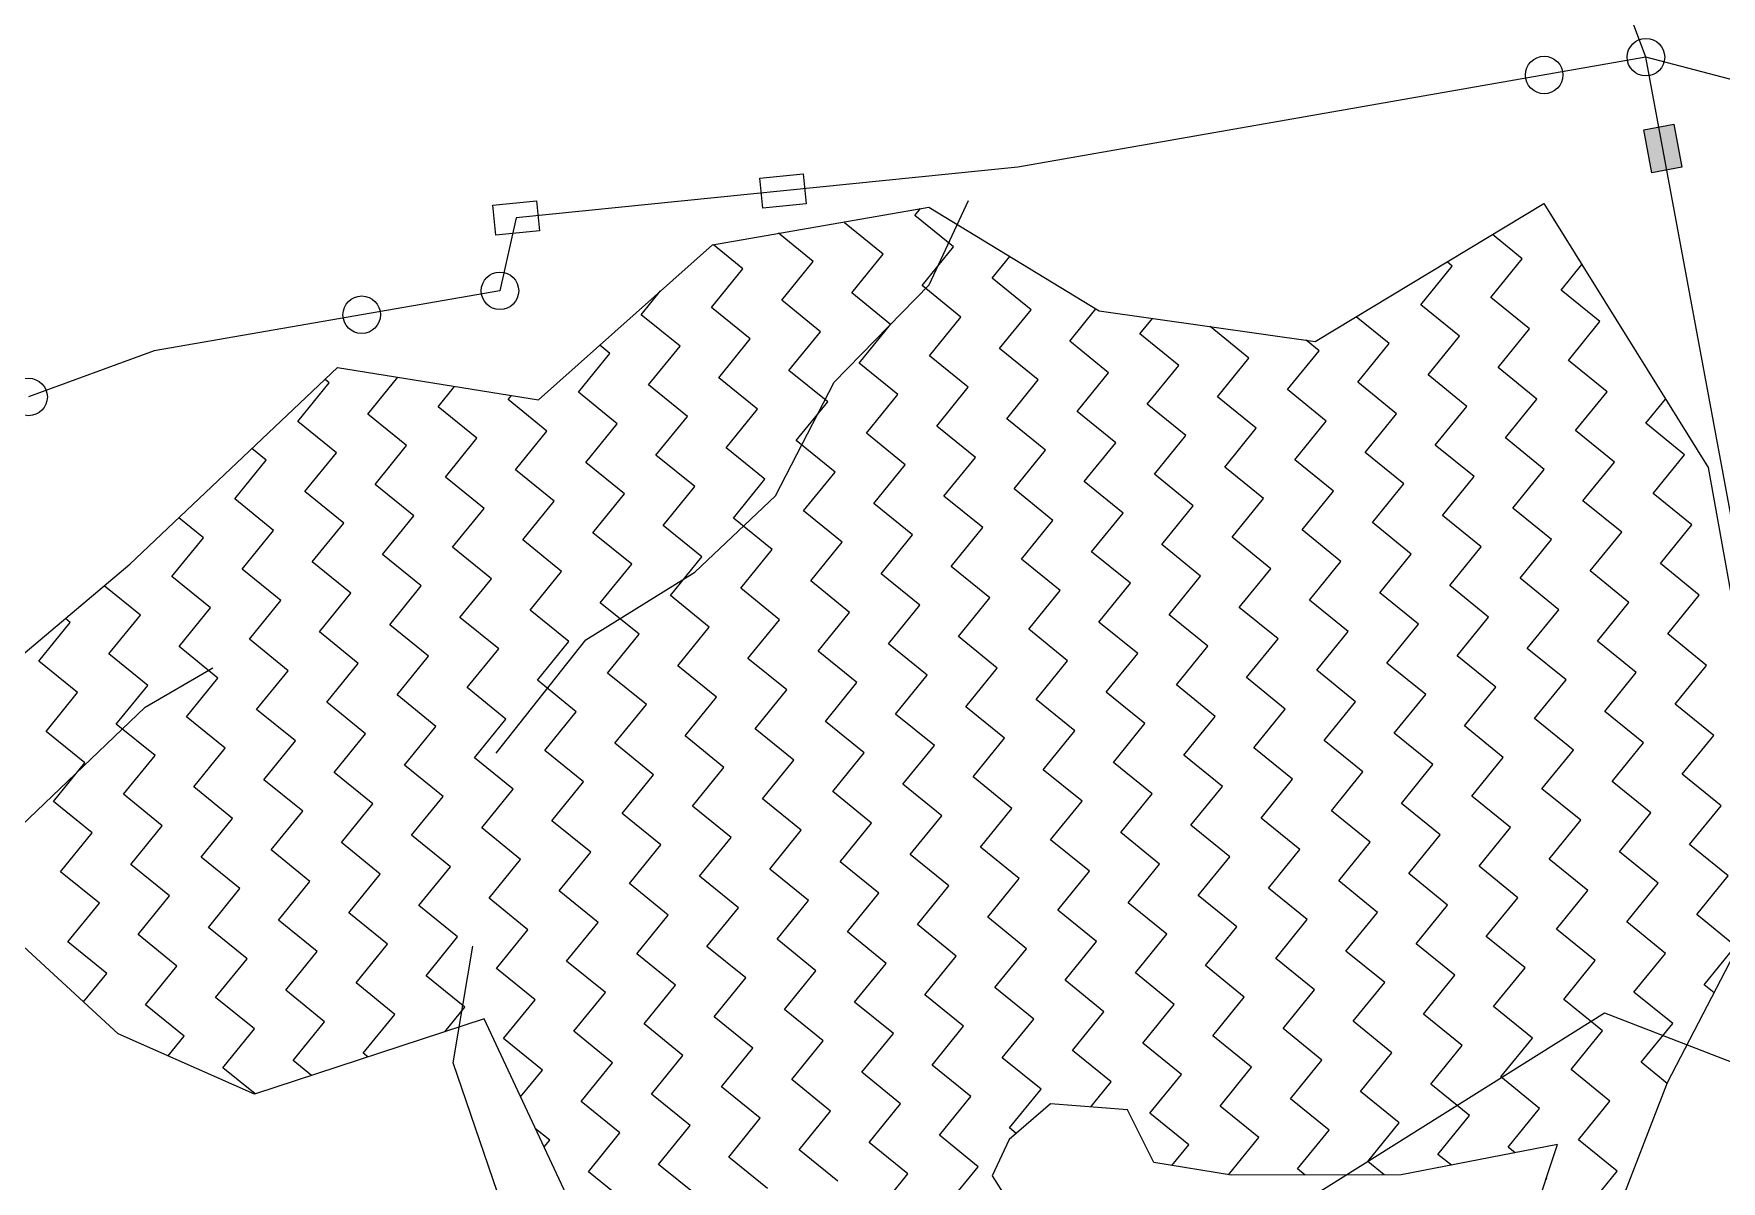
# Model space of a CAD drawing. Header units: metres. Extents: x 303647 to 308666, y 1943822 to 1947889.
# Drawn here: x 305771.3 to 306040.5, y 1945938.9 to 1946121.9 of the extents above; entities that cross this region are included whole.
import ezdxf

# ---------------------------------------------------------------- set-up
doc = ezdxf.new("R2010")
doc.units = ezdxf.units.M
for name, color, linetype in [('LINE_WATER', 4, 'Continuous'), ('POLY_HATCH', 12, 'Continuous'), ('POLY_PARCEL', 6, 'Continuous'), ('POLY_ROAD', 30, 'Continuous')]:
    doc.layers.add(name, color=color, linetype=linetype)

msp = doc.modelspace()

# ---------------------------------------------------------------- hatches: boundary and pattern name
msp.add_hatch(color=256).paths.add_polyline_path([(306029.42, 1946099.78), (306034.17, 1946100.66), (306032.89, 1946107.52), (306028.15, 1946106.64)])

# ---------------------------------------------------------------- linework, layer by layer
for points in [[(306032.89, 1946107.52), (306034.17, 1946100.66), (306029.42, 1946099.78), (306028.15, 1946106.64)], [(305894.53, 1946094.83), (305887.59, 1946094.12), (305887.1, 1946098.93), (305894.04, 1946099.63)], [(305844.54, 1946094.62), (305851.48, 1946095.32), (305851.97, 1946090.52), (305845.02, 1946089.82)]]:
    msp.add_lwpolyline(points, close=True)
for centre in [(306028.46, 1946118.21), (306012.23, 1946115.37), (305845.67, 1946080.95), (305823.62, 1946077.13), (305770.49, 1946064.02)]:
    msp.add_circle(centre, 2.99)
at = {"layer": 'LINE_WATER'}
for p, q in [((305914.15, 1946081.9), (305920.39, 1946095.33)), ((305898.97, 1946066.4), (305914.15, 1946081.9)), ((305889.6, 1946048.27), (305898.97, 1946066.4)), ((305876.76, 1946036.06), (305889.6, 1946048.27)), ((305859.38, 1946025.28), (305876.76, 1946036.06)), ((305845.05, 1946007.2), (305859.38, 1946025.28)), ((305789.08, 1946014.54), (305799.87, 1946020.81)), ((305768.1, 1945994.43), (305789.08, 1946014.54)), ((305838.2, 1945957.81), (305841.33, 1945976.42)), ((305849.92, 1945923.71), (305838.2, 1945957.81))]:
    msp.add_line(p, q, dxfattribs=at)
at = {"layer": 'POLY_HATCH'}
for p, q in [((305975.69, 1946072.86), (306012.2, 1946094.86)), ((306012.2, 1946094.86), (306038.37, 1946052.74)), ((305879.56, 1946088.27), (305914.09, 1946094.31)), ((305914.09, 1946094.31), (305941.25, 1946077.75)), ((305851.81, 1946063.55), (305879.56, 1946088.27)), ((305941.25, 1946077.75), (305975.69, 1946072.86)), ((305786.64, 1946037.35), (305819.77, 1946068.69)), ((305819.77, 1946068.69), (305851.81, 1946063.55)), ((306038.37, 1946052.74), (306046.92, 1946005.15)), ((305755.42, 1946011.06), (305786.64, 1946037.35)), ((305784.76, 1945962.43), (305760.16, 1945985.1)), ((306031.91, 1945954.65), (306042.52, 1945975.12)), ((305843.14, 1945964.81), (305806.53, 1945952.83)), ((305857.42, 1945934.39), (305843.14, 1945964.81)), ((305806.53, 1945952.83), (305784.76, 1945962.43)), ((306021.87, 1945928.71), (306031.91, 1945954.65)), ((305933.5, 1945951.26), (305926.9, 1945945.59)), ((305945.77, 1945950.32), (305933.5, 1945951.26)), ((305949.96, 1945941.91), (305945.77, 1945950.32)), ((305926.9, 1945945.59), (305924.18, 1945939.77)), ((306014.38, 1945944.76), (305989.43, 1945939.94)), ((306008.04, 1945925.84), (306014.38, 1945944.76)), ((305962.34, 1945939.88), (305949.96, 1945941.91)), ((305924.18, 1945939.77), (305932.11, 1945927.32)), ((305989.43, 1945939.94), (305962.34, 1945939.88))]:
    msp.add_line(p, q, dxfattribs=at)
at = {"layer": 'POLY_HATCH', "linetype": 'Continuous'}
for p, q in [((305900.64, 1946091.81), (305900.79, 1946091.98)), ((305906.82, 1946086.79), (305900.64, 1946091.81)), ((305911.84, 1946092.97), (305912.73, 1946094.07)), ((305918.02, 1946087.95), (305911.84, 1946092.97)), ((306013.76, 1946092.24), (306013.8, 1946092.29)), ((306013.9, 1946092.13), (306013.76, 1946092.24)), ((305895.63, 1946085.63), (305890.1, 1946090.12)), ((306008.74, 1946086.06), (306004, 1946089.92)), ((305884.43, 1946084.46), (305879.71, 1946088.3)), ((305901.81, 1946080.61), (305906.82, 1946086.79)), ((305913, 1946081.77), (305918.02, 1946087.95)), ((305924.2, 1946082.94), (305927.02, 1946086.42)), ((305879.42, 1946078.28), (305884.43, 1946084.46)), ((305890.61, 1946079.45), (305895.63, 1946085.63)), ((305992.53, 1946078.72), (305997.55, 1946084.9)), ((305997.55, 1946084.9), (305996.75, 1946085.55)), ((306003.73, 1946079.88), (306008.74, 1946086.06)), ((306014.92, 1946081.04), (306018.24, 1946085.14)), ((305919.18, 1946076.76), (305913, 1946081.77)), ((305930.38, 1946077.92), (305924.2, 1946082.94)), ((306021.1, 1946076.03), (306014.92, 1946081.04)), ((305868.22, 1946077.12), (305871.3, 1946080.92)), ((305896.79, 1946074.43), (305890.61, 1946079.45)), ((305907.99, 1946075.59), (305901.81, 1946080.61)), ((305998.71, 1946073.7), (305992.53, 1946078.72)), ((306009.91, 1946074.87), (306003.73, 1946079.88)), ((305874.4, 1946072.11), (305868.22, 1946077.12)), ((305885.6, 1946073.27), (305879.42, 1946078.28)), ((305914.17, 1946070.58), (305919.18, 1946076.76)), ((305925.36, 1946071.74), (305930.38, 1946077.92)), ((305936.56, 1946072.9), (305940.74, 1946078.06)), ((305947.75, 1946074.07), (305949.76, 1946076.54)), ((305987.52, 1946072.54), (305982.25, 1946076.82)), ((306016.09, 1946069.85), (306021.1, 1946076.03)), ((305880.58, 1946067.09), (305885.6, 1946073.27)), ((305891.77, 1946068.25), (305896.79, 1946074.43)), ((305902.97, 1946069.42), (305907.99, 1946075.59)), ((305953.93, 1946069.05), (305947.75, 1946074.07)), ((305958.95, 1946075.23), (305958.95, 1946075.24)), ((305965.13, 1946070.21), (305958.95, 1946075.23)), ((305976.32, 1946071.38), (305974.24, 1946073.07)), ((305993.7, 1946067.52), (305998.71, 1946073.7)), ((306004.89, 1946068.69), (306009.91, 1946074.87)), ((305858.19, 1946064.76), (305863.2, 1946070.94)), ((305863.2, 1946070.94), (305861.58, 1946072.26)), ((305869.38, 1946065.93), (305874.4, 1946072.11)), ((305920.34, 1946065.56), (305914.17, 1946070.58)), ((305931.54, 1946066.73), (305925.36, 1946071.74)), ((305942.74, 1946067.89), (305936.56, 1946072.9)), ((305971.3, 1946065.2), (305976.32, 1946071.38)), ((305982.5, 1946066.36), (305987.52, 1946072.54)), ((305897.95, 1946063.24), (305891.77, 1946068.25)), ((305909.15, 1946064.4), (305902.97, 1946069.42)), ((305937.72, 1946061.71), (305942.74, 1946067.89)), ((305948.91, 1946062.87), (305953.93, 1946069.05)), ((305960.11, 1946064.03), (305965.13, 1946070.21)), ((306011.07, 1946063.67), (306004.89, 1946068.69)), ((306022.27, 1946064.83), (306016.09, 1946069.85)), ((305813.41, 1946060.11), (305818.42, 1946066.29)), ((305818.42, 1946066.29), (305817.78, 1946066.81)), ((305824.6, 1946061.28), (305829.37, 1946067.15)), ((305835.8, 1946062.44), (305838.44, 1946065.7)), ((305875.56, 1946060.91), (305869.38, 1946065.93)), ((305886.76, 1946062.07), (305880.58, 1946067.09)), ((305915.33, 1946059.38), (305920.34, 1946065.56)), ((305926.52, 1946060.55), (305931.54, 1946066.73)), ((305977.48, 1946060.18), (305971.3, 1946065.2)), ((305988.68, 1946061.34), (305982.5, 1946066.36)), ((305999.87, 1946062.51), (305993.7, 1946067.52)), ((305841.98, 1946057.42), (305835.8, 1946062.44)), ((305846.99, 1946063.6), (305847.51, 1946064.24)), ((305853.17, 1946058.58), (305846.99, 1946063.6)), ((305864.37, 1946059.75), (305858.19, 1946064.76)), ((305892.94, 1946057.06), (305897.95, 1946063.24)), ((305904.13, 1946058.22), (305909.15, 1946064.4)), ((305955.09, 1946057.86), (305948.91, 1946062.87)), ((305966.29, 1946059.02), (305960.11, 1946064.03)), ((305994.86, 1946056.33), (305999.87, 1946062.51)), ((306006.05, 1946057.49), (306011.07, 1946063.67)), ((306017.25, 1946058.65), (306022.27, 1946064.83)), ((306028.44, 1946059.82), (306031.58, 1946063.68)), ((305819.59, 1946055.1), (305813.41, 1946060.11)), ((305830.78, 1946056.26), (305824.6, 1946061.28)), ((305859.35, 1946053.57), (305864.37, 1946059.75)), ((305870.55, 1946054.73), (305875.56, 1946060.91)), ((305881.74, 1946055.89), (305886.76, 1946062.07)), ((305932.7, 1946055.53), (305926.52, 1946060.55)), ((305943.9, 1946056.69), (305937.72, 1946061.71)), ((305972.47, 1946054), (305977.48, 1946060.18)), ((305983.66, 1946055.17), (305988.68, 1946061.34)), ((306034.62, 1946054.8), (306028.44, 1946059.82)), ((305836.96, 1946051.24), (305841.98, 1946057.42)), ((305848.16, 1946052.41), (305853.17, 1946058.58)), ((305899.12, 1946052.04), (305892.94, 1946057.06)), ((305910.31, 1946053.2), (305904.13, 1946058.22)), ((305921.51, 1946054.37), (305915.33, 1946059.38)), ((305950.08, 1946051.68), (305955.09, 1946057.86)), ((305961.27, 1946052.84), (305966.29, 1946059.02)), ((306012.23, 1946052.47), (306006.05, 1946057.49)), ((306023.43, 1946053.64), (306017.25, 1946058.65)), ((305808.39, 1946053.93), (305806.12, 1946055.78)), ((305814.57, 1946048.92), (305819.59, 1946055.1)), ((305825.77, 1946050.08), (305830.78, 1946056.26)), ((305876.73, 1946049.72), (305870.55, 1946054.73)), ((305887.92, 1946050.88), (305881.74, 1946055.89)), ((305916.49, 1946048.19), (305921.51, 1946054.37)), ((305927.69, 1946049.35), (305932.7, 1946055.53)), ((305938.88, 1946050.51), (305943.9, 1946056.69)), ((305989.84, 1946050.15), (305983.66, 1946055.17)), ((306001.04, 1946051.31), (305994.86, 1946056.33)), ((306029.61, 1946048.62), (306034.62, 1946054.8)), ((305803.37, 1946047.75), (305808.39, 1946053.93)), ((305854.34, 1946047.39), (305848.16, 1946052.41)), ((305865.53, 1946048.55), (305859.35, 1946053.57)), ((305894.1, 1946045.86), (305899.12, 1946052.04)), ((305905.3, 1946047.02), (305910.31, 1946053.2)), ((305956.26, 1946046.66), (305950.08, 1946051.68)), ((305967.45, 1946047.82), (305961.27, 1946052.84)), ((305978.65, 1946048.99), (305972.47, 1946054)), ((306007.22, 1946046.3), (306012.23, 1946052.47)), ((306018.41, 1946047.46), (306023.43, 1946053.64)), ((305820.75, 1946043.9), (305814.57, 1946048.92)), ((305831.94, 1946045.06), (305825.77, 1946050.08)), ((305843.14, 1946046.23), (305836.96, 1946051.24)), ((305871.71, 1946043.54), (305876.73, 1946049.72)), ((305882.91, 1946044.7), (305887.92, 1946050.88)), ((305933.87, 1946044.33), (305927.69, 1946049.35)), ((305945.06, 1946045.5), (305938.88, 1946050.51)), ((305973.63, 1946042.81), (305978.65, 1946048.99)), ((305984.83, 1946043.97), (305989.84, 1946050.15)), ((305996.02, 1946045.13), (306001.04, 1946051.31)), ((305809.55, 1946042.74), (305803.37, 1946047.75)), ((305838.12, 1946040.05), (305843.14, 1946046.23)), ((305849.32, 1946041.21), (305854.34, 1946047.39)), ((305860.51, 1946042.37), (305865.53, 1946048.55)), ((305911.47, 1946042.01), (305905.3, 1946047.02)), ((305922.67, 1946043.17), (305916.49, 1946048.19)), ((305951.24, 1946040.48), (305956.26, 1946046.66)), ((305962.44, 1946041.64), (305967.45, 1946047.82)), ((306013.4, 1946041.28), (306007.22, 1946046.3)), ((306024.59, 1946042.44), (306018.41, 1946047.46)), ((306035.79, 1946043.61), (306029.61, 1946048.62)), ((305798.36, 1946041.57), (305794.46, 1946044.74)), ((305815.73, 1946037.72), (305820.75, 1946043.9)), ((305826.93, 1946038.88), (305831.94, 1946045.06)), ((305877.89, 1946038.52), (305871.71, 1946043.54)), ((305889.08, 1946039.68), (305882.91, 1946044.7)), ((305900.28, 1946040.85), (305894.1, 1946045.86)), ((305928.85, 1946038.16), (305933.87, 1946044.33)), ((305940.04, 1946039.32), (305945.06, 1946045.5)), ((305991.01, 1946038.95), (305984.83, 1946043.97)), ((306002.2, 1946040.12), (305996.02, 1946045.13)), ((306030.77, 1946037.43), (306035.79, 1946043.61)), ((305793.34, 1946035.4), (305798.36, 1946041.57)), ((305804.54, 1946036.56), (305809.55, 1946042.74)), ((305855.5, 1946036.19), (305849.32, 1946041.21)), ((305866.69, 1946037.36), (305860.51, 1946042.37)), ((305895.26, 1946034.67), (305900.28, 1946040.85)), ((305906.46, 1946035.83), (305911.47, 1946042.01)), ((305917.65, 1946036.99), (305922.67, 1946043.17)), ((305968.61, 1946036.63), (305962.44, 1946041.64)), ((305979.81, 1946037.79), (305973.63, 1946042.81)), ((306008.38, 1946035.1), (306013.4, 1946041.28)), ((306019.58, 1946036.26), (306024.59, 1946042.44)), ((305833.11, 1946033.87), (305826.93, 1946038.88)), ((305844.3, 1946035.03), (305838.12, 1946040.05)), ((305872.87, 1946032.34), (305877.89, 1946038.52)), ((305884.07, 1946033.5), (305889.08, 1946039.68)), ((305935.03, 1946033.14), (305928.85, 1946038.16)), ((305946.22, 1946034.3), (305940.04, 1946039.32)), ((305957.42, 1946035.46), (305951.24, 1946040.48)), ((305985.99, 1946032.77), (305991.01, 1946038.95)), ((305997.18, 1946033.94), (306002.2, 1946040.12)), ((305799.52, 1946030.38), (305793.34, 1946035.4)), ((305810.72, 1946031.54), (305804.54, 1946036.56)), ((305821.91, 1946032.71), (305815.73, 1946037.72)), ((305850.48, 1946030.01), (305855.5, 1946036.19)), ((305861.68, 1946031.18), (305866.69, 1946037.36)), ((305912.64, 1946030.81), (305906.46, 1946035.83)), ((305923.83, 1946031.98), (305917.65, 1946036.99)), ((305952.4, 1946029.29), (305957.42, 1946035.46)), ((305963.6, 1946030.45), (305968.61, 1946036.63)), ((305974.79, 1946031.61), (305979.81, 1946037.79)), ((306025.75, 1946031.25), (306019.58, 1946036.26)), ((306036.95, 1946032.41), (306030.77, 1946037.43)), ((305788.33, 1946029.22), (305782.55, 1946033.9)), ((305816.9, 1946026.53), (305821.91, 1946032.71)), ((305828.09, 1946027.69), (305833.11, 1946033.87)), ((305839.29, 1946028.85), (305844.3, 1946035.03)), ((305890.25, 1946028.49), (305884.07, 1946033.5)), ((305901.44, 1946029.65), (305895.26, 1946034.67)), ((305930.01, 1946026.96), (305935.03, 1946033.14)), ((305941.21, 1946028.12), (305946.22, 1946034.3)), ((305992.17, 1946027.76), (305985.99, 1946032.77)), ((306003.36, 1946028.92), (305997.18, 1946033.94)), ((306014.56, 1946030.08), (306008.38, 1946035.1)), ((305794.51, 1946024.2), (305799.52, 1946030.38)), ((305805.7, 1946025.36), (305810.72, 1946031.54)), ((305856.66, 1946025), (305850.48, 1946030.01)), ((305867.86, 1946026.16), (305861.68, 1946031.18)), ((305879.05, 1946027.32), (305872.87, 1946032.34)), ((305907.62, 1946024.63), (305912.64, 1946030.81)), ((305918.82, 1946025.8), (305923.83, 1946031.98)), ((305969.78, 1946025.43), (305963.6, 1946030.45)), ((305980.97, 1946026.6), (305974.79, 1946031.61)), ((306009.54, 1946023.9), (306014.56, 1946030.08)), ((306020.74, 1946025.07), (306025.75, 1946031.25)), ((306031.93, 1946026.23), (306036.95, 1946032.41)), ((305772.11, 1946021.87), (305777.13, 1946028.05)), ((305777.13, 1946028.05), (305776.35, 1946028.68)), ((305783.31, 1946023.04), (305788.33, 1946029.22)), ((305834.27, 1946022.67), (305828.09, 1946027.69)), ((305845.47, 1946023.84), (305839.29, 1946028.85)), ((305874.04, 1946021.15), (305879.05, 1946027.32)), ((305885.23, 1946022.31), (305890.25, 1946028.49)), ((305896.43, 1946023.47), (305901.44, 1946029.65)), ((305947.39, 1946023.11), (305941.21, 1946028.12)), ((305958.58, 1946024.27), (305952.4, 1946029.29)), ((305987.15, 1946021.58), (305992.17, 1946027.76)), ((305998.35, 1946022.74), (306003.36, 1946028.92)), ((305811.88, 1946020.35), (305805.7, 1946025.36)), ((305823.07, 1946021.51), (305816.9, 1946026.53)), ((305851.64, 1946018.82), (305856.66, 1946025)), ((305862.84, 1946019.98), (305867.86, 1946026.16)), ((305913.8, 1946019.62), (305907.62, 1946024.63)), ((305925, 1946020.78), (305918.82, 1946025.8)), ((305936.19, 1946021.94), (305930.01, 1946026.96)), ((305964.76, 1946019.25), (305969.78, 1946025.43)), ((305975.96, 1946020.42), (305980.97, 1946026.6)), ((306026.92, 1946020.05), (306020.74, 1946025.07)), ((306038.11, 1946021.21), (306031.93, 1946026.23)), ((305778.29, 1946016.86), (305772.11, 1946021.87)), ((305789.49, 1946018.02), (305783.31, 1946023.04)), ((305800.68, 1946019.18), (305794.51, 1946024.2)), ((305829.25, 1946016.49), (305834.27, 1946022.67)), ((305840.45, 1946017.66), (305845.47, 1946023.84)), ((305891.41, 1946017.29), (305885.23, 1946022.31)), ((305902.61, 1946018.45), (305896.43, 1946023.47)), ((305931.18, 1946015.76), (305936.19, 1946021.94)), ((305942.37, 1946016.93), (305947.39, 1946023.11)), ((305953.57, 1946018.09), (305958.58, 1946024.27)), ((306004.53, 1946017.73), (305998.35, 1946022.74)), ((306015.72, 1946018.89), (306009.54, 1946023.9)), ((305795.67, 1946013), (305800.68, 1946019.18)), ((305806.86, 1946014.17), (305811.88, 1946020.35)), ((305818.06, 1946015.33), (305823.07, 1946021.51)), ((305869.02, 1946014.97), (305862.84, 1946019.98)), ((305880.21, 1946016.13), (305874.04, 1946021.15)), ((305908.78, 1946013.44), (305913.8, 1946019.62)), ((305919.98, 1946014.6), (305925, 1946020.78)), ((305970.94, 1946014.24), (305964.76, 1946019.25)), ((305982.14, 1946015.4), (305975.96, 1946020.42)), ((305993.33, 1946016.56), (305987.15, 1946021.58)), ((306021.9, 1946013.87), (306026.92, 1946020.05)), ((306033.1, 1946015.04), (306038.11, 1946021.21)), ((305773.28, 1946010.68), (305778.29, 1946016.86)), ((305784.47, 1946011.84), (305789.49, 1946018.02)), ((305835.43, 1946011.48), (305829.25, 1946016.49)), ((305846.63, 1946012.64), (305840.45, 1946017.66)), ((305857.82, 1946013.8), (305851.64, 1946018.82)), ((305886.39, 1946011.11), (305891.41, 1946017.29)), ((305897.59, 1946012.28), (305902.61, 1946018.45)), ((305948.55, 1946011.91), (305942.37, 1946016.93)), ((305959.75, 1946013.07), (305953.57, 1946018.09)), ((305988.31, 1946010.38), (305993.33, 1946016.56)), ((305999.51, 1946011.55), (306004.53, 1946017.73)), ((306010.71, 1946012.71), (306015.72, 1946018.89)), ((305813.04, 1946009.15), (305806.86, 1946014.17)), ((305824.24, 1946010.31), (305818.06, 1946015.33)), ((305852.81, 1946007.62), (305857.82, 1946013.8)), ((305864, 1946008.79), (305869.02, 1946014.97)), ((305875.2, 1946009.95), (305880.21, 1946016.13)), ((305926.16, 1946009.59), (305919.98, 1946014.6)), ((305937.35, 1946010.75), (305931.18, 1946015.76)), ((305965.92, 1946008.06), (305970.94, 1946014.24)), ((305977.12, 1946009.22), (305982.14, 1946015.4)), ((306028.08, 1946008.86), (306021.9, 1946013.87)), ((306039.28, 1946010.02), (306033.1, 1946015.04)), ((305790.65, 1946006.83), (305784.47, 1946011.84)), ((305801.85, 1946007.99), (305795.67, 1946013)), ((305830.42, 1946005.3), (305835.43, 1946011.48)), ((305841.61, 1946006.46), (305846.63, 1946012.64)), ((305892.57, 1946006.1), (305886.39, 1946011.11)), ((305903.77, 1946007.26), (305897.59, 1946012.28)), ((305914.96, 1946008.42), (305908.78, 1946013.44)), ((305943.53, 1946005.73), (305948.55, 1946011.91)), ((305954.73, 1946006.89), (305959.75, 1946013.07)), ((306005.69, 1946006.53), (305999.51, 1946011.55)), ((306016.88, 1946007.69), (306010.71, 1946012.71)), ((305779.46, 1946005.66), (305773.28, 1946010.68)), ((305808.03, 1946002.97), (305813.04, 1946009.15)), ((305819.22, 1946004.14), (305824.24, 1946010.31)), ((305870.18, 1946003.77), (305864, 1946008.79)), ((305881.38, 1946004.93), (305875.2, 1946009.95)), ((305909.95, 1946002.24), (305914.96, 1946008.42)), ((305921.14, 1946003.41), (305926.16, 1946009.59)), ((305932.34, 1946004.57), (305937.35, 1946010.75)), ((305983.3, 1946004.2), (305977.12, 1946009.22)), ((305994.49, 1946005.37), (305988.31, 1946010.38)), ((306023.06, 1946002.68), (306028.08, 1946008.86)), ((306034.26, 1946003.84), (306039.28, 1946010.02)), ((305785.64, 1946000.65), (305790.65, 1946006.83)), ((305796.83, 1946001.81), (305801.85, 1946007.99)), ((305847.79, 1946001.44), (305841.61, 1946006.46)), ((305858.99, 1946002.61), (305852.81, 1946007.62)), ((305887.56, 1945999.92), (305892.57, 1946006.1)), ((305898.75, 1946001.08), (305903.77, 1946007.26)), ((305949.71, 1946000.72), (305943.53, 1946005.73)), ((305960.91, 1946001.88), (305954.73, 1946006.89)), ((305972.1, 1946003.04), (305965.92, 1946008.06)), ((306000.67, 1946000.35), (306005.69, 1946006.53)), ((306011.87, 1946001.51), (306016.88, 1946007.69)), ((305774.44, 1945999.48), (305779.46, 1946005.66)), ((305825.4, 1945999.12), (305819.22, 1946004.14)), ((305836.6, 1946000.28), (305830.42, 1946005.3)), ((305865.17, 1945997.59), (305870.18, 1946003.77)), ((305876.36, 1945998.75), (305881.38, 1946004.93)), ((305927.32, 1945998.39), (305921.14, 1946003.41)), ((305938.52, 1945999.55), (305932.34, 1946004.57)), ((305967.09, 1945996.86), (305972.1, 1946003.04)), ((305978.28, 1945998.03), (305983.3, 1946004.2)), ((305989.48, 1945999.19), (305994.49, 1946005.37)), ((306040.44, 1945998.82), (306034.26, 1946003.84)), ((305791.81, 1945995.63), (305785.64, 1946000.65)), ((305803.01, 1945996.79), (305796.83, 1946001.81)), ((305814.21, 1945997.96), (305808.03, 1946002.97)), ((305831.58, 1945994.1), (305836.6, 1946000.28)), ((305842.78, 1945995.27), (305847.79, 1946001.44)), ((305853.97, 1945996.43), (305858.99, 1946002.61)), ((305904.93, 1945996.06), (305898.75, 1946001.08)), ((305916.13, 1945997.23), (305909.95, 1946002.24)), ((305944.7, 1945994.54), (305949.71, 1946000.72)), ((305955.89, 1945995.7), (305960.91, 1946001.88)), ((306006.85, 1945995.34), (306000.67, 1946000.35)), ((306018.05, 1945996.5), (306011.87, 1946001.51)), ((306029.24, 1945997.66), (306023.06, 1946002.68)), ((305780.62, 1945994.47), (305774.44, 1945999.48)), ((305809.19, 1945991.78), (305814.21, 1945997.96)), ((305820.38, 1945992.94), (305825.4, 1945999.12)), ((305871.35, 1945992.58), (305865.17, 1945997.59)), ((305882.54, 1945993.74), (305876.36, 1945998.75)), ((305893.74, 1945994.9), (305887.56, 1945999.92)), ((305922.31, 1945992.21), (305927.32, 1945998.39)), ((305933.5, 1945993.37), (305938.52, 1945999.55)), ((305984.46, 1945993.01), (305978.28, 1945998.03)), ((305995.66, 1945994.17), (305989.48, 1945999.19)), ((306024.23, 1945991.48), (306029.24, 1945997.66)), ((306035.42, 1945992.64), (306040.44, 1945998.82)), ((305786.8, 1945989.45), (305791.81, 1945995.63)), ((305797.99, 1945990.61), (305803.01, 1945996.79)), ((305848.95, 1945990.25), (305842.78, 1945995.27)), ((305860.15, 1945991.41), (305853.97, 1945996.43)), ((305888.72, 1945988.72), (305893.74, 1945994.9)), ((305899.91, 1945989.89), (305904.93, 1945996.06)), ((305911.11, 1945991.05), (305916.13, 1945997.23)), ((305962.07, 1945990.68), (305955.89, 1945995.7)), ((305973.27, 1945991.85), (305967.09, 1945996.86)), ((306001.84, 1945989.16), (306006.85, 1945995.34)), ((306013.03, 1945990.32), (306018.05, 1945996.5)), ((305775.6, 1945988.29), (305780.62, 1945994.47)), ((305826.56, 1945987.92), (305820.38, 1945992.94)), ((305837.76, 1945989.09), (305831.58, 1945994.1)), ((305866.33, 1945986.4), (305871.35, 1945992.58)), ((305877.52, 1945987.56), (305882.54, 1945993.74)), ((305928.48, 1945987.19), (305922.31, 1945992.21)), ((305939.68, 1945988.36), (305933.5, 1945993.37)), ((305950.88, 1945989.52), (305944.7, 1945994.54)), ((305979.45, 1945986.83), (305984.46, 1945993.01)), ((305990.64, 1945987.99), (305995.66, 1945994.17)), ((306041.6, 1945987.63), (306035.42, 1945992.64)), ((305804.17, 1945985.6), (305797.99, 1945990.61)), ((305815.37, 1945986.76), (305809.19, 1945991.78)), ((305843.94, 1945984.07), (305848.95, 1945990.25)), ((305855.13, 1945985.23), (305860.15, 1945991.41)), ((305906.09, 1945984.87), (305899.91, 1945989.89)), ((305917.29, 1945986.03), (305911.11, 1945991.05)), ((305945.86, 1945983.34), (305950.88, 1945989.52)), ((305957.05, 1945984.5), (305962.07, 1945990.68)), ((305968.25, 1945985.67), (305973.27, 1945991.85)), ((306019.21, 1945985.3), (306013.03, 1945990.32)), ((306030.41, 1945986.47), (306024.23, 1945991.48)), ((305781.78, 1945983.27), (305775.6, 1945988.29)), ((305792.98, 1945984.44), (305786.8, 1945989.45)), ((305821.55, 1945981.74), (305826.56, 1945987.92)), ((305832.74, 1945982.91), (305837.76, 1945989.09)), ((305883.7, 1945982.54), (305877.52, 1945987.56)), ((305894.9, 1945983.71), (305888.72, 1945988.72)), ((305923.47, 1945981.02), (305928.48, 1945987.19)), ((305934.66, 1945982.18), (305939.68, 1945988.36)), ((305985.62, 1945981.81), (305979.45, 1945986.83)), ((305996.82, 1945982.98), (305990.64, 1945987.99)), ((306008.02, 1945984.14), (306001.84, 1945989.16)), ((306036.59, 1945981.45), (306041.6, 1945987.63)), ((305787.96, 1945978.26), (305792.98, 1945984.44)), ((305799.16, 1945979.42), (305804.17, 1945985.6)), ((305810.35, 1945980.58), (305815.37, 1945986.76)), ((305861.31, 1945980.22), (305855.13, 1945985.23)), ((305872.51, 1945981.38), (305866.33, 1945986.4)), ((305901.08, 1945978.69), (305906.09, 1945984.87)), ((305912.27, 1945979.85), (305917.29, 1945986.03)), ((305963.23, 1945979.49), (305957.05, 1945984.5)), ((305974.43, 1945980.65), (305968.25, 1945985.67)), ((306003, 1945977.96), (306008.02, 1945984.14)), ((306014.19, 1945979.12), (306019.21, 1945985.3)), ((306025.39, 1945980.29), (306030.41, 1945986.47)), ((305776.77, 1945977.09), (305781.78, 1945983.27)), ((305827.73, 1945976.73), (305821.55, 1945981.74)), ((305838.92, 1945977.89), (305832.74, 1945982.91)), ((305850.12, 1945979.05), (305843.94, 1945984.07)), ((305878.69, 1945976.36), (305883.7, 1945982.54)), ((305889.88, 1945977.53), (305894.9, 1945983.71)), ((305940.84, 1945977.16), (305934.66, 1945982.18)), ((305952.04, 1945978.33), (305945.86, 1945983.34)), ((305980.61, 1945975.63), (305985.62, 1945981.81)), ((305991.8, 1945976.8), (305996.82, 1945982.98)), ((306042.76, 1945976.43), (306036.59, 1945981.45)), ((305805.34, 1945974.4), (305799.16, 1945979.42)), ((305816.53, 1945975.57), (305810.35, 1945980.58)), ((305845.1, 1945972.88), (305850.12, 1945979.05)), ((305856.3, 1945974.04), (305861.31, 1945980.22)), ((305867.49, 1945975.2), (305872.51, 1945981.38)), ((305918.45, 1945974.84), (305912.27, 1945979.85)), ((305929.65, 1945976), (305923.47, 1945981.02)), ((305958.22, 1945973.31), (305963.23, 1945979.49)), ((305969.41, 1945974.47), (305974.43, 1945980.65)), ((306020.37, 1945974.11), (306014.19, 1945979.12)), ((306031.57, 1945975.27), (306025.39, 1945980.29)), ((305782.95, 1945972.08), (305776.77, 1945977.09)), ((305794.14, 1945973.24), (305787.96, 1945978.26)), ((305822.71, 1945970.55), (305827.73, 1945976.73)), ((305833.91, 1945971.71), (305838.92, 1945977.89)), ((305884.87, 1945971.35), (305878.69, 1945976.36)), ((305896.06, 1945972.51), (305889.88, 1945977.53)), ((305907.26, 1945973.67), (305901.08, 1945978.69)), ((305935.83, 1945970.98), (305940.84, 1945977.16)), ((305947.02, 1945972.15), (305952.04, 1945978.33)), ((305997.98, 1945971.78), (305991.8, 1945976.8)), ((306009.18, 1945972.94), (306003, 1945977.96)), ((306037.75, 1945970.25), (306042.76, 1945976.43)), ((305800.32, 1945968.22), (305805.34, 1945974.4)), ((305811.52, 1945969.39), (305816.53, 1945975.57)), ((305862.48, 1945969.02), (305856.3, 1945974.04)), ((305873.67, 1945970.18), (305867.49, 1945975.2)), ((305902.24, 1945967.49), (305907.26, 1945973.67)), ((305913.44, 1945968.66), (305918.45, 1945974.84)), ((305924.63, 1945969.82), (305929.65, 1945976)), ((305975.59, 1945969.46), (305969.41, 1945974.47)), ((305986.79, 1945970.62), (305980.61, 1945975.63)), ((306015.36, 1945967.93), (306020.37, 1945974.11)), ((306026.55, 1945969.09), (306031.57, 1945975.27)), ((305779.24, 1945967.52), (305782.95, 1945972.08)), ((305789.12, 1945967.06), (305794.14, 1945973.24)), ((305840.08, 1945966.7), (305833.91, 1945971.71)), ((305851.28, 1945967.86), (305845.1, 1945972.88)), ((305879.85, 1945965.17), (305884.87, 1945971.35)), ((305891.05, 1945966.33), (305896.06, 1945972.51)), ((305942.01, 1945965.97), (305935.83, 1945970.98)), ((305953.2, 1945967.13), (305947.02, 1945972.15)), ((305964.4, 1945968.29), (305958.22, 1945973.31)), ((305992.97, 1945965.6), (305997.98, 1945971.78)), ((306004.16, 1945966.77), (306009.18, 1945972.94)), ((305806.5, 1945963.21), (305800.32, 1945968.22)), ((305817.69, 1945964.37), (305811.52, 1945969.39)), ((305828.89, 1945965.53), (305822.71, 1945970.55)), ((305857.46, 1945962.84), (305862.48, 1945969.02)), ((305868.65, 1945964.01), (305873.67, 1945970.18)), ((305919.62, 1945963.64), (305913.44, 1945968.66)), ((305930.81, 1945964.8), (305924.63, 1945969.82)), ((305959.38, 1945962.11), (305964.4, 1945968.29)), ((305970.58, 1945963.28), (305975.59, 1945969.46)), ((305981.77, 1945964.44), (305986.79, 1945970.62)), ((306032.73, 1945964.07), (306026.55, 1945969.09)), ((306039.33, 1945968.97), (306037.75, 1945970.25)), ((305795.3, 1945962.04), (305789.12, 1945967.06)), ((305823.87, 1945959.35), (305828.89, 1945965.53)), ((305836.89, 1945962.76), (305840.08, 1945966.7)), ((305846.26, 1945961.68), (305851.28, 1945967.86)), ((305897.22, 1945961.32), (305891.05, 1945966.33)), ((305908.42, 1945962.48), (305902.24, 1945967.49)), ((305936.99, 1945959.79), (305942.01, 1945965.97)), ((305948.19, 1945960.95), (305953.2, 1945967.13)), ((305999.15, 1945960.59), (305992.97, 1945965.6)), ((306010.34, 1945961.75), (306004.16, 1945966.77)), ((306021.54, 1945962.91), (306015.36, 1945967.93)), ((305801.48, 1945957.03), (305806.5, 1945963.21)), ((305812.68, 1945958.19), (305817.69, 1945964.37)), ((305863.64, 1945957.83), (305857.46, 1945962.84)), ((305874.83, 1945958.99), (305868.65, 1945964.01)), ((305886.03, 1945960.15), (305879.85, 1945965.17)), ((305914.6, 1945957.46), (305919.62, 1945963.64)), ((305925.79, 1945958.62), (305930.81, 1945964.8)), ((305976.75, 1945958.26), (305970.58, 1945963.28)), ((305987.95, 1945959.42), (305981.77, 1945964.44)), ((306016.52, 1945956.73), (306021.54, 1945962.91)), ((306027.72, 1945957.9), (306032.73, 1945964.07)), ((305792.76, 1945958.91), (305795.3, 1945962.04)), ((305852.44, 1945956.66), (305846.26, 1945961.68)), ((305881.01, 1945953.97), (305886.03, 1945960.15)), ((305892.21, 1945955.14), (305897.22, 1945961.32)), ((305903.4, 1945956.3), (305908.42, 1945962.48)), ((305954.36, 1945955.93), (305948.19, 1945960.95)), ((305965.56, 1945957.1), (305959.38, 1945962.11)), ((305994.13, 1945954.41), (305999.15, 1945960.59)), ((306005.32, 1945955.57), (306010.34, 1945961.75)), ((305815.62, 1945955.8), (305812.68, 1945958.19)), ((305824.62, 1945958.75), (305823.87, 1945959.35)), ((305858.62, 1945951.65), (305863.64, 1945957.83)), ((305869.82, 1945952.81), (305874.83, 1945958.99)), ((305920.78, 1945952.45), (305914.6, 1945957.46)), ((305931.97, 1945953.61), (305925.79, 1945958.62)), ((305943.17, 1945954.77), (305936.99, 1945959.79)), ((305971.74, 1945952.08), (305976.75, 1945958.26)), ((305982.93, 1945953.24), (305987.95, 1945959.42)), ((306031.86, 1945954.53), (306027.72, 1945957.9)), ((305806.62, 1945952.86), (305801.48, 1945957.03)), ((305848.97, 1945952.39), (305852.44, 1945956.66)), ((305898.39, 1945950.12), (305892.21, 1945955.14)), ((305909.58, 1945951.28), (305903.4, 1945956.3)), ((305939.92, 1945950.77), (305943.17, 1945954.77)), ((305949.35, 1945949.76), (305954.36, 1945955.93)), ((305960.54, 1945950.92), (305965.56, 1945957.1)), ((306011.5, 1945950.55), (306005.32, 1945955.57)), ((306022.7, 1945951.72), (306016.52, 1945956.73)), ((305876, 1945947.79), (305869.82, 1945952.81)), ((305887.19, 1945948.96), (305881.01, 1945953.97)), ((305915.76, 1945946.27), (305920.78, 1945952.45)), ((305926.96, 1945947.43), (305931.97, 1945953.61)), ((305977.92, 1945947.06), (305971.74, 1945952.08)), ((305989.11, 1945948.23), (305982.93, 1945953.24)), ((306000.31, 1945949.39), (305994.13, 1945954.41)), ((305864.8, 1945946.63), (305858.62, 1945951.65)), ((305893.37, 1945943.94), (305898.39, 1945950.12)), ((305904.57, 1945945.1), (305909.58, 1945951.28)), ((305955.53, 1945944.74), (305949.35, 1945949.76)), ((305966.72, 1945945.9), (305960.54, 1945950.92)), ((305995.29, 1945943.21), (306000.31, 1945949.39)), ((306006.49, 1945944.37), (306011.5, 1945950.55)), ((306017.68, 1945945.54), (306022.7, 1945951.72)), ((305853.61, 1945945.47), (305851.36, 1945947.29)), ((305859.79, 1945940.45), (305864.8, 1945946.63)), ((305870.98, 1945941.61), (305876, 1945947.79)), ((305882.18, 1945942.78), (305887.19, 1945948.96)), ((305928.03, 1945946.56), (305926.96, 1945947.43)), ((305972.9, 1945940.89), (305977.92, 1945947.06)), ((305984.1, 1945942.05), (305989.11, 1945948.23)), ((305852.73, 1945944.39), (305853.61, 1945945.47)), ((305899.55, 1945938.92), (305893.37, 1945943.94)), ((305910.75, 1945940.09), (305904.57, 1945945.1)), ((305921.94, 1945941.25), (305915.76, 1945946.27)), ((305952.85, 1945941.44), (305955.53, 1945944.74)), ((305961.89, 1945939.95), (305966.72, 1945945.9)), ((306007.62, 1945943.45), (306006.49, 1945944.37)), ((306023.86, 1945940.52), (306017.68, 1945945.54)), ((305877.16, 1945936.6), (305870.98, 1945941.61)), ((305888.36, 1945937.76), (305882.18, 1945942.78)), ((305916.92, 1945935.07), (305921.94, 1945941.25)), ((305986.7, 1945939.94), (305984.1, 1945942.05)), ((305997.42, 1945941.48), (305995.29, 1945943.21)), ((305865.96, 1945935.44), (305859.79, 1945940.45)), ((305905.73, 1945933.91), (305910.75, 1945940.09)), ((305974.11, 1945939.91), (305972.9, 1945940.89)), ((306012.51, 1945939.16), (306012.67, 1945939.36)), ((306012.67, 1945939.36), (306012.59, 1945939.42)), ((306018.85, 1945934.34), (306023.86, 1945940.52))]:
    msp.add_line(p, q, dxfattribs=at)
at = {"layer": 'POLY_PARCEL'}
for p, q in [((306028.46, 1946118.21), (305961.63, 1946297.3)), ((306028.46, 1946118.21), (305928.28, 1946100.67)), ((306185.9, 1946076.95), (306028.46, 1946118.21)), ((306048.34, 1946010.93), (306028.46, 1946118.21)), ((305928.28, 1946100.67), (305848.25, 1946092.57)), ((305848.25, 1946092.57), (305845.67, 1946080.95)), ((305845.67, 1946080.95), (305790.53, 1946071.4)), ((305790.53, 1946071.4), (305770.49, 1946064.02))]:
    msp.add_line(p, q, dxfattribs=at)
at = {"layer": 'POLY_ROAD'}
for p, q in [((305877.12, 1945874.97), (306021.84, 1945965.81)), ((306021.84, 1945965.81), (306059.4, 1945951.23))]:
    msp.add_line(p, q, dxfattribs=at)

doc.saveas('drawing.dxf')
